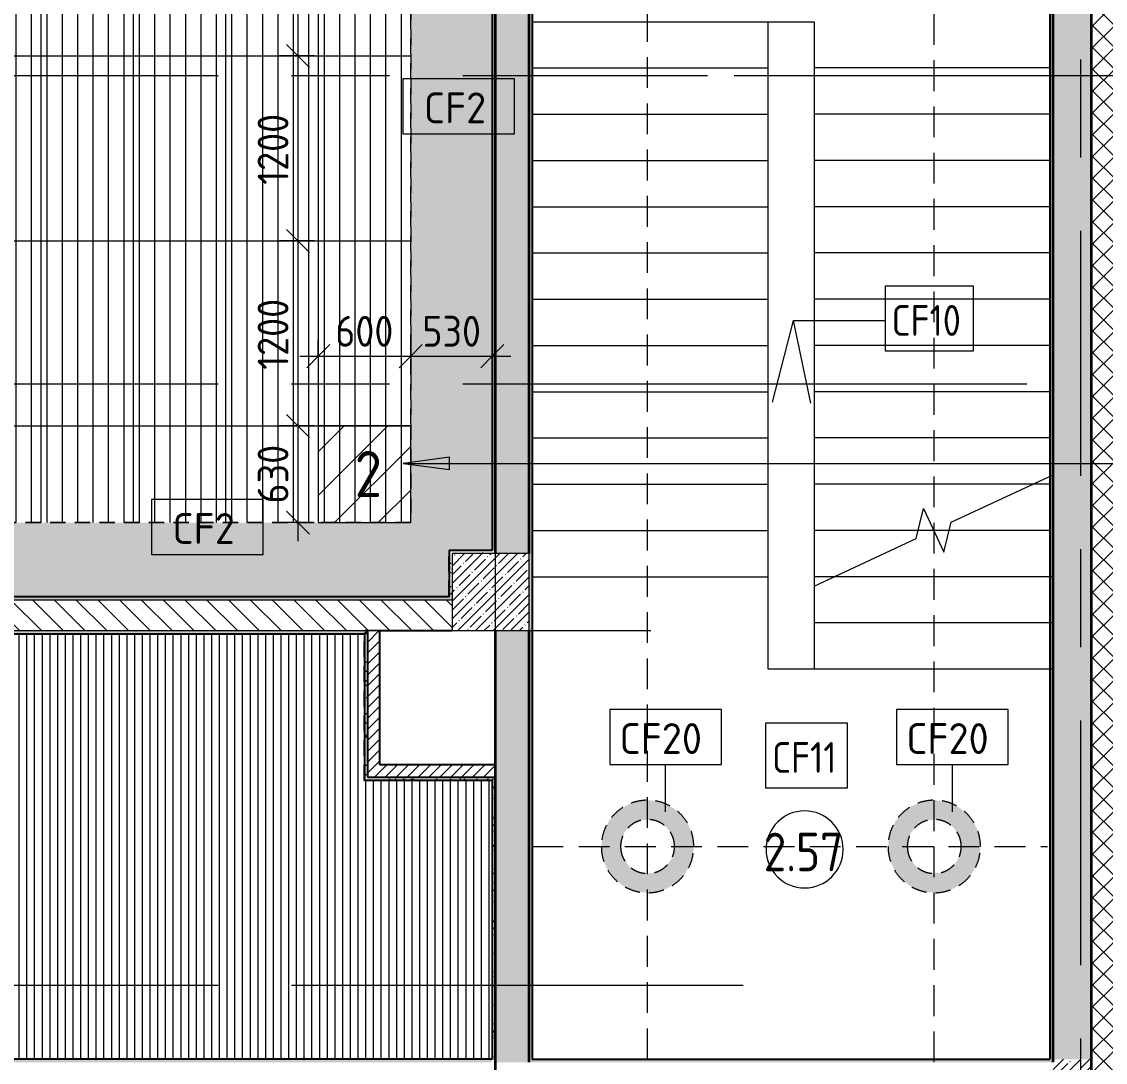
# Model space of a CAD drawing. Header units: millimetres. Extents: x 81663 to 277412, y -8553 to 29000.
# Drawn here: x 118135 to 125169, y 10600 to 17350 of the extents above; entities that cross this region are included whole.
import ezdxf

# ---------------------------------------------------------------- set-up
doc = ezdxf.new("R2010")
doc.units = ezdxf.units.MM
for name, pattern in [('200_ШТРИХ__ш1_п0_6_', [160, 100, -60]), ('ADSK_Штрих_ш2 п1', [300, 200, -100]), ('Осевая', [3175, 635, -476.25, 1587.5, -476.25])]:
    doc.linetypes.add(name, pattern=pattern)
for name, color, linetype, lineweight in [('A-ANNO-DIMS', 7, 'Continuous', 9), ('A-ANNO-DIMS-100', 7, 'Continuous', 9), ('A-AREA-IDEN', 7, 'Continuous', 9), ('A-CLNG-IDEN', 7, 'Continuous', 9), ('A-DETL', 7, 'Continuous', 9), ('A-DETL-1', 7, 'ADSK_Штрих_ш2 п1', 9), ('A-DETL-MBND', 7, '200_ШТРИХ__ш1_п0_6_', 9), ('A-DETL-MBND-1', 7, 'Continuous', 9), ('A-WALL', 7, 'Continuous', 9), ('I-WALL', 7, 'Continuous', 9), ('S-COLS', 7, 'Continuous', 9), ('S-STRS-1', 7, 'Continuous', 9), ('S-STRS-MBND', 7, 'Continuous', 9), ('Оси', 7, 'Continuous', 9), ('Оси-2', 7, 'Осевая', 9)]:
    doc.layers.add(name, color=color, linetype=linetype, lineweight=lineweight)
for name, color, linetype, lineweight, true_color in [('A-DETL-GENF-1', 7, 'Continuous', 9, 0x004000), ('A-WALL-1', 7, 'Continuous', 35, 0x3c3c3c), ('A-WALL-3', 7, 'Continuous', 25, 0x3c3c3c), ('A-WALL-FNSH-1', 7, 'Continuous', 13, 0x3c3c3c), ('G-ANNO-TEXT-1', 1, 'Continuous', 9, 0xff0000), ('G-ANNO-TEXT-2', 7, 'Continuous', 9, 0x3c3c3c)]:
    doc.layers.add(name, color=color, linetype=linetype, lineweight=lineweight, true_color=true_color)
doc.styles.add('GOST Common', font='GOST_Common.ttf', dxfattribs={"width": 0.9, "height": 250})
doc.styles.add('GOST Common_1', font='GOST_Common.ttf', dxfattribs={"height": 200})
doc.styles.add('GOST Common_2', font='GOST_Common.ttf', dxfattribs={"width": 0.9, "height": 300})
doc.styles.add('GOST Common_3', font='GOST_Common.ttf', dxfattribs={"width": 0.9, "height": 200})
doc.styles.add('ISOCPEUR_1', font='isocpeur.ttf', dxfattribs={"width": 0.9, "height": 200})
doc.dimstyles.new('ISO-2_0_0_9К_Средний_округл2', dxfattribs={"dimscale": 304.8, "dimtxt": 199.196235, "dimasz": 0.492126, "dimexe": 0.393701, "dimexo": 0, "dimgap": 0, "dimtad": 1, "dimdec": 0, "dimrnd": 10, "dimzin": 0, "dimdsep": 46, "dimtxsty": 'ISOCPEUR_1', "dimblk1": 'OBLIQUE', "dimblk2": 'OBLIQUE', "dimsah": 1, "dimcen": 0.09, "dimdle": 0.393701, "dimazin": 0, "dimtfac": 1, "dimtdec": 4, "dimtix": 1, "dimtmove": 0, "dimatfit": 3, "dimfxl": 1, "dimtvp": 1, "dimtolj": 1, "dimtzin": 0, "dimarcsym": 2})
pattern_1 = [(45, (0, 0), (-57.024626, 57.024626), []), (45, (57.025, 0), (-57.024626, 57.024626), [100.806, -20.161, 3.353, -16.808])]
pattern_2 = [(45, (0, 0), (-35.35534, 35.35534), [])]
pattern_3 = [(0, (0, 0), (121.92, 30.48), [10.058, -81.382, 10.058, -81.382, -487.68]), (0, (0, 0), (121.92, 30.48), [-182.88, 10.058, -172.822, 10.058, -81.382, -213.36]), (0, (0, 0), (121.92, 30.48), [-457.2, 10.058, -50.902, 10.058, -142.342]), (120, (45.72, 15.24), (-87.356454, 90.345817), [10.058, -81.382, 10.058, -81.382, -487.68]), (120, (45.72, 15.24), (-87.356454, 90.345817), [-182.88, 10.058, -172.822, 10.058, -81.382, -213.36]), (120, (45.72, 15.24), (-87.356454, 90.345817), [-457.2, 10.058, -50.902, 10.058, -142.342]), (240, (60.96, 76.2), (-34.563546, -120.825817), [10.058, -81.382, 10.058, -81.382, -487.68]), (240, (60.96, 76.2), (-34.563546, -120.825817), [-182.88, 10.058, -172.822, 10.058, -81.382, -213.36]), (240, (60.96, 76.2), (-34.563546, -120.825817), [-457.2, 10.058, -50.902, 10.058, -142.342])]

# ---------------------------------------------------------------- blocks, each defined once
blk = doc.blocks.new('BSC_Колонна _Прямоугольная - 500х500-22291386-План потолков с обозначением видов отделки и геометрии 2 этажа в осях 23-33')
at = {"layer": 'S-COLS'}
h = blk.add_hatch(dxfattribs=at)
h.set_pattern_fill('FP_12', color=256, style=0, pattern_type=2)
h.set_pattern_definition([(45, (-121180, -13650), (-57.024626, 57.024626), []), (45, (-121122.975, -13650), (-57.024626, 57.024626), [100.806, -20.161, 3.353, -16.808])])
h.paths.add_polyline_path([(-250, -250), (250, -250), (250, 250), (-250, 250)])
for p, q in [((250, 250), (-250, 250)), ((-250, 250), (-250, -250)), ((250, -250), (250, 250)), ((-250, -250), (250, -250))]:
    blk.add_line(p, q, dxfattribs=at)
blk = doc.blocks.new('Марка_Помещения - Номер-25198446-План потолков с обозначением видов отделки и геометрии 2 этажа в осях 23-33')
at = {"layer": 'A-AREA-IDEN'}
for start, end in [(360, 180), (180, 360)]:
    blk.add_arc((0, 0), 2.5, start, end, dxfattribs=at)
blk = doc.blocks.new('DIMBLOCK29-План потолков с обозначением видов отделки и геометрии 2 этажа в осях 23-33')
at = {"layer": 'A-ANNO-DIMS-100', "lineweight": 20}
for p, q in [((119928.4, 18328), (119853.4, 18403)), ((119928.4, 18328), (120003.4, 18253)), ((119928.4, 17128), (119853.4, 17203)), ((119928.4, 17128), (120003.4, 17053))]:
    blk.add_line(p, q, dxfattribs=at)
at = {"layer": 'A-ANNO-DIMS-100'}
for p, q in [((120034.5, 18328), (119808.4, 18328)), ((119928.4, 18328), (119928.4, 17128)), ((119928.4, 18328), (120034.5, 18328)), ((120034.5, 17128), (119808.4, 17128)), ((119928.4, 17128), (120034.5, 17128))]:
    blk.add_line(p, q, dxfattribs=at)
at = {"layer": 'A-ANNO-DIMS-100', "color": 0, "insert": (119667.1, 17492.4), "char_height": 200, "width": 565.411, "attachment_point": 1, "rotation": 90, "line_spacing_factor": 1.149209, "style": 'ISOCPEUR_1'}
blk.add_mtext('1200', dxfattribs=at)
blk = doc.blocks.new('_Oblique')
at = {"color": 0, "linetype": 'ByBlock', "lineweight": -2}
blk.add_line((-0.5, -0.5), (0.5, 0.5), dxfattribs=at)
blk = doc.blocks.new('DIMBLOCK30-План потолков с обозначением видов отделки и геометрии 2 этажа в осях 23-33')
at = {"layer": 'A-ANNO-DIMS-100', "lineweight": 20}
for p, q in [((119928.4, 17128), (119853.4, 17203)), ((119928.4, 17128), (120003.4, 17053)), ((119928.4, 15928), (119853.4, 16003)), ((119928.4, 15928), (120003.4, 15853))]:
    blk.add_line(p, q, dxfattribs=at)
at = {"layer": 'A-ANNO-DIMS-100'}
for p, q in [((120034.5, 17128), (119808.4, 17128)), ((119928.4, 17128), (119928.4, 15928)), ((119928.4, 17128), (120034.5, 17128)), ((120034.5, 15928), (119808.4, 15928)), ((119928.4, 15928), (120034.5, 15928))]:
    blk.add_line(p, q, dxfattribs=at)
at = {"layer": 'A-ANNO-DIMS-100', "color": 0, "insert": (119667.1, 16292.4), "char_height": 200, "width": 565.411, "attachment_point": 1, "rotation": 90, "line_spacing_factor": 1.149209, "style": 'ISOCPEUR_1'}
blk.add_mtext('1200', dxfattribs=at)
blk = doc.blocks.new('DIMBLOCK31-План потолков с обозначением видов отделки и геометрии 2 этажа в осях 23-33')
at = {"layer": 'A-ANNO-DIMS-100', "lineweight": 20}
for p, q in [((119928.4, 15928), (119853.4, 16003)), ((119928.4, 15928), (120003.4, 15853)), ((119928.4, 14728), (119853.4, 14803)), ((119928.4, 14728), (120003.4, 14653))]:
    blk.add_line(p, q, dxfattribs=at)
at = {"layer": 'A-ANNO-DIMS-100'}
for p, q in [((120034.5, 15928), (119808.4, 15928)), ((119928.4, 15928), (119928.4, 14728)), ((119928.4, 15928), (120034.5, 15928)), ((120034.5, 14728), (119808.4, 14728)), ((119928.4, 14728), (120034.5, 14728))]:
    blk.add_line(p, q, dxfattribs=at)
at = {"layer": 'A-ANNO-DIMS-100', "color": 0, "insert": (119667.1, 15092.4), "char_height": 200, "width": 565.411, "attachment_point": 1, "rotation": 90, "line_spacing_factor": 1.149209, "style": 'ISOCPEUR_1'}
blk.add_mtext('1200', dxfattribs=at)
blk = doc.blocks.new('DIMBLOCK32-План потолков с обозначением видов отделки и геометрии 2 этажа в осях 23-33')
at = {"layer": 'A-ANNO-DIMS-100', "lineweight": 20}
for p, q in [((119928.4, 14728), (119853.4, 14803)), ((119928.4, 14728), (120003.4, 14653)), ((119928.4, 14101), (119853.4, 14176)), ((119928.4, 14101), (120003.4, 14026))]:
    blk.add_line(p, q, dxfattribs=at)
at = {"layer": 'A-ANNO-DIMS-100'}
for p, q in [((120034.5, 14728), (119808.4, 14728)), ((119928.4, 14728), (119928.4, 13981)), ((119928.4, 14728), (120034.5, 14728)), ((120034.5, 14101), (119808.4, 14101)), ((119928.4, 14101), (120034.5, 14101))]:
    blk.add_line(p, q, dxfattribs=at)
at = {"layer": 'A-ANNO-DIMS-100', "color": 0, "insert": (119667.1, 14224.9), "char_height": 200, "width": 455.087, "attachment_point": 1, "rotation": 90, "line_spacing_factor": 1.149209, "style": 'ISOCPEUR_1'}
blk.add_mtext('630', dxfattribs=at)
blk = doc.blocks.new('М_потолков - Марка_ Имя типа-25382930-План потолков с обозначением видов отделки и геометрии 2 этажа в осях 23-33')
at = {"layer": 'A-CLNG-IDEN'}
for p, q in [((3.625, 1.984375), (-3.625, 1.984375)), ((-3.625, 1.984375), (-3.625, -1.59375)), ((3.625, -1.59375), (3.625, 1.984375)), ((-3.625, -1.59375), (3.625, -1.59375))]:
    blk.add_line(p, q, dxfattribs=at)
blk = doc.blocks.new('DIMBLOCK44-План потолков с обозначением видов отделки и геометрии 2 этажа в осях 23-33')
at = {"layer": 'A-ANNO-DIMS-100'}
for p, q in [((120660.6, 15286.5), (120660.6, 15060.5)), ((120660.6, 15180.5), (120660.6, 15286.5)), ((121190, 15286.5), (121190, 15060.5)), ((121190, 15180.5), (121190, 15286.5)), ((120540.6, 15180.5), (121310, 15180.5))]:
    blk.add_line(p, q, dxfattribs=at)
at = {"layer": 'A-ANNO-DIMS-100', "lineweight": 20}
for p, q in [((120660.6, 15180.5), (120735.6, 15255.5)), ((121190, 15180.5), (121265, 15255.5)), ((120660.6, 15180.5), (120585.6, 15105.5)), ((121190, 15180.5), (121115, 15105.5))]:
    blk.add_line(p, q, dxfattribs=at)
at = {"layer": 'A-ANNO-DIMS-100', "color": 0, "insert": (120735.7, 15441.8), "char_height": 200, "width": 455.087, "attachment_point": 1, "line_spacing_factor": 1.149209, "style": 'ISOCPEUR_1'}
blk.add_mtext('530', dxfattribs=at)
blk = doc.blocks.new('DIMBLOCK46-План потолков с обозначением видов отделки и геометрии 2 этажа в осях 23-33')
at = {"layer": 'A-ANNO-DIMS-100'}
for p, q in [((120060.6, 15286.5), (120060.6, 15060.5)), ((120060.6, 15180.5), (120060.6, 15286.5)), ((120660.6, 15286.5), (120660.6, 15060.5)), ((120660.6, 15180.5), (120660.6, 15286.5)), ((119940.6, 15180.5), (120780.6, 15180.5))]:
    blk.add_line(p, q, dxfattribs=at)
at = {"layer": 'A-ANNO-DIMS-100', "lineweight": 20}
for p, q in [((120060.6, 15180.5), (120135.6, 15255.5)), ((120660.6, 15180.5), (120735.6, 15255.5)), ((120060.6, 15180.5), (119985.6, 15105.5)), ((120660.6, 15180.5), (120585.6, 15105.5))]:
    blk.add_line(p, q, dxfattribs=at)
at = {"layer": 'A-ANNO-DIMS-100', "color": 0, "insert": (120171, 15441.8), "char_height": 200, "width": 455.087, "attachment_point": 1, "line_spacing_factor": 1.149209, "style": 'ISOCPEUR_1'}
blk.add_mtext('600', dxfattribs=at)

msp = doc.modelspace()

# ---------------------------------------------------------------- hatches: boundary and pattern name
at = {"layer": 'A-DETL-GENF-1'}
h = msp.add_hatch(dxfattribs=at)
h.set_pattern_fill('FP_28', color=256, style=0, pattern_type=2)
h.set_pattern_definition([(45, (0, 0), (-141.42136, 141.42136), [])])
h.paths.add_polyline_path([(120660.6, 14101), (120660.6, 14728), (120060.6, 14728), (120060.6, 14101)])
at = {"layer": 'A-DETL-MBND'}
h = msp.add_hatch(dxfattribs=at)
h.set_pattern_fill('FP_24', color=256, style=0, pattern_type=2)
h.set_pattern_definition([(90, (0, 0), (-100, 6e-15), [])])
h.paths.add_polyline_path([(120060.6, 14101), (120660.6, 14101), (120660.6, 20329.9), (120624.5, 20464.2), (120660.6, 20464.3), (120660.6, 20724), (120395.8, 20724), (120395.9, 20692.6), (120278.4, 20724), (120150, 20724), (120150, 20728), (111071, 20728), (111071, 14101), (118188.1, 14101)])
h = msp.add_hatch(dxfattribs=at)
h.set_pattern_fill('FP_25', color=256, style=0, pattern_type=2)
h.set_pattern_definition([(270, (118260.6, 23128), (600, 4e-14), []), (0, (118260.6, 23128), (0, 1200), [])])
h.paths.add_polyline_path([(120060.6, 14101), (120660.6, 14101), (120660.6, 20329.9), (120624.5, 20464.2), (120660.6, 20464.3), (120660.6, 20724), (120395.8, 20724), (120395.9, 20692.6), (120278.4, 20724), (120150, 20724), (120150, 20728), (111071, 20728), (111071, 14101), (118188.1, 14101)])
h = msp.add_hatch(dxfattribs=at)
h.set_pattern_fill('FP_20', color=256, style=0, pattern_type=2)
h.set_pattern_definition([(90, (120019.74, 2935.26), (-50, 3e-15), [])])
h.paths.add_polyline_path([(120776.3, 10621), (121189, 10621), (121189, 12429), (120359, 12429), (120359, 13379), (98721, 13379), (98721, 11736.4), (98756.1, 11605.8), (98721, 11605.7), (98721, 11341), (98984.8, 11341), (98984.7, 11377.4), (99120, 11341), (100830, 11341), (100830, 10621), (118188.1, 10621)])
at = {"layer": 'A-DETL-MBND-1'}
h = msp.add_hatch(color=256, dxfattribs=at)
h.paths.add_polyline_path([(111071, 13557), (115580, 13557), (115580, 14101), (111071, 14101)])
h.paths.add_polyline_path([(117301.4, 13620), (120909, 13621), (120909, 13921), (121189, 13921), (121189, 18579), (120660.6, 18579), (120660.6, 14101), (117301.4, 14101)])
h.paths.add_polyline_path([(121190, 19121), (121190, 20724), (120660.6, 20724), (120660.6, 20464.2), (120697, 20464.3), (120660.6, 20329), (120660.6, 19121), (120776.3, 19121)])
h.paths.add_polyline_path([(120060.6, 20728), (120129.2, 20729), (120129.2, 21129), (118536.5, 21129), (118536.5, 20728)])
h.paths.add_polyline_path([(115350.4, 20728), (115350.4, 21129), (111071, 21129), (111071, 20728)])
h.paths.add_polyline_path([(116121.4, 20728), (118134.5, 20728), (118134.5, 21129), (116121.4, 21129), (116121.4, 20741.7)])
h = msp.add_hatch(color=256, dxfattribs=at)
h.paths.add_polyline_path([(122198, 11700), (122256.5, 11705.8), (122312.8, 11722.8), (122364.6, 11750.6), (122410.1, 11787.9), (122447.4, 11833.3), (122475.1, 11885.2), (122492.2, 11941.5), (122498, 12000), (122492.2, 12058.5), (122475.1, 12114.8), (122447.4, 12166.7), (122410.1, 12212.1), (122364.6, 12249.4), (122312.8, 12277.2), (122256.5, 12294.2), (122198, 12300), (122139.5, 12294.2), (122083.2, 12277.2), (122031.3, 12249.4), (121985.8, 12212.1), (121948.5, 12166.7), (121920.8, 12114.8), (121903.7, 12058.5), (121898, 12000), (121903.7, 11941.5), (121920.8, 11885.2), (121948.5, 11833.3), (121985.8, 11787.9), (122031.3, 11750.6), (122083.2, 11722.8), (122139.5, 11705.8)])
h.paths.add_polyline_path([(122198, 11825), (122152.7, 11831), (122110.5, 11848.4), (122074.2, 11876.3), (122046.4, 11912.5), (122028.9, 11954.7), (122023, 12000), (122028.9, 12045.3), (122046.4, 12087.5), (122074.2, 12123.7), (122110.5, 12151.6), (122152.7, 12169), (122198, 12175), (122243.3, 12169), (122285.5, 12151.6), (122321.7, 12123.7), (122349.5, 12087.5), (122367, 12045.3), (122373, 12000), (122367, 11954.7), (122349.5, 11912.5), (122321.7, 11876.3), (122285.5, 11848.4), (122243.3, 11831)])
h = msp.add_hatch(color=256, dxfattribs=at)
h.paths.add_polyline_path([(124059, 11700), (124117.5, 11705.8), (124173.8, 11722.8), (124225.7, 11750.6), (124271.1, 11787.9), (124308.4, 11833.3), (124336.2, 11885.2), (124353.2, 11941.5), (124359, 12000), (124353.2, 12058.5), (124336.2, 12114.8), (124308.4, 12166.7), (124271.1, 12212.1), (124225.7, 12249.4), (124173.8, 12277.2), (124117.5, 12294.2), (124059, 12300), (124000.5, 12294.2), (123944.2, 12277.2), (123892.3, 12249.4), (123846.9, 12212.1), (123809.6, 12166.7), (123781.8, 12114.8), (123764.8, 12058.5), (123759, 12000), (123764.8, 11941.5), (123781.8, 11885.2), (123809.6, 11833.3), (123846.9, 11787.9), (123892.3, 11750.6), (123944.2, 11722.8), (124000.5, 11705.8), (124011.4, 11704.7)])
h.paths.add_polyline_path([(124059, 11825), (124011.4, 11831.9), (123971.5, 11848.4), (123935.3, 11876.3), (123907.4, 11912.5), (123890, 11954.7), (123884, 12000), (123890, 12045.3), (123907.4, 12087.5), (123935.3, 12123.7), (123971.5, 12151.6), (124013.7, 12169), (124059, 12175), (124104.3, 12169), (124146.5, 12151.6), (124182.7, 12123.7), (124210.6, 12087.5), (124228, 12045.3), (124234, 12000), (124228, 11954.7), (124210.6, 11912.5), (124182.7, 11876.3), (124146.5, 11848.4), (124104.3, 11831)])
at = {"layer": 'A-WALL'}
h = msp.add_hatch(dxfattribs=at)
h.set_pattern_fill('FP_2', color=256, style=0, pattern_type=2)
h.set_pattern_definition([(45, (0, 0), (-70.71068, 70.71068), []), (135, (0, 0), (-70.71068, -70.71068), [])])
h.paths.add_polyline_path([(125230, -250), (125230, 21400), (125080, 21400), (125080, -250)])
at = {"layer": 'G-ANNO-TEXT-2'}
msp.add_hatch(color=256, dxfattribs=at).paths.add_polyline_path([(120611.8, 14484.8), (120911.8, 14445.3), (120911.8, 14524.3)])
at = {"layer": 'I-WALL'}
h = msp.add_hatch(dxfattribs=at)
h.set_pattern_fill('FP_1', color=256, style=0, pattern_type=2)
h.set_pattern_definition(pattern_1)
h.paths.add_polyline_path([(124830, 10620), (125080, 10620), (125080, 21400), (124830, 21400), (124830, 10770.5)])
h = msp.add_hatch(dxfattribs=at)
h.set_pattern_fill('FP_17', color=256, style=0, pattern_type=2)
h.set_pattern_definition(pattern_3)
h.paths.add_polyline_path([(121430, 10600), (121450, 10600), (121450, 18830), (121430, 18830), (121430, 11351.1)])
h = msp.add_hatch(dxfattribs=at)
h.set_pattern_fill('FP_17', color=256, style=0, pattern_type=2)
h.set_pattern_definition(pattern_3)
h.paths.add_polyline_path([(124810, 10620), (124830, 10620), (124830, 18830), (124810, 18830), (124810, 10770.5)])
h = msp.add_hatch(dxfattribs=at)
h.set_pattern_fill('FP_17', color=256, style=0, pattern_type=2)
h.set_pattern_definition(pattern_3)
h.paths.add_polyline_path([(121190, 13920), (121210, 13920), (121210, 18600), (121190, 18600), (121190, 14481.3)])
h = msp.add_hatch(dxfattribs=at)
h.set_pattern_fill('FP_1', color=256, style=0, pattern_type=2)
h.set_pattern_definition(pattern_1)
h.paths.add_polyline_path([(121210, 10600), (121430, 10600), (121430, 13400), (121210, 13400), (121210, 10875.9)])
h.paths.add_polyline_path([(121210, 13900), (121430, 13900), (121430, 18600), (121210, 18600), (121210, 13920)])
h = msp.add_hatch(dxfattribs=at)
h.set_pattern_fill('FP_17', color=256, style=0, pattern_type=2)
h.set_pattern_definition(pattern_3)
h.paths.add_polyline_path([(120910, 13620), (120930, 13620), (120930, 13920), (120910, 13920), (120910, 13900)])
h = msp.add_hatch(dxfattribs=at)
h.set_pattern_fill('FP_17', color=256, style=0, pattern_type=2)
h.set_pattern_definition(pattern_3)
h.paths.add_polyline_path([(120930, 13900), (121210, 13900), (121210, 13920), (120930, 13920)])
h = msp.add_hatch(dxfattribs=at)
h.set_pattern_fill('FP_3', color=256, style=0, pattern_type=2)
h.set_pattern_definition([(135, (0, 0), (-70.71068, -70.71068), [])])
h.paths.add_polyline_path([(120930, 13400), (120930, 13600), (116100.4, 13600), (116100.4, 13400), (120776.3, 13400)])
h = msp.add_hatch(dxfattribs=at)
h.set_pattern_fill('FP_17', color=256, style=0, pattern_type=2)
h.set_pattern_definition(pattern_3)
h.paths.add_polyline_path([(120930, 13600), (120930, 13620), (117300.4, 13620), (117300.4, 13600), (120776.3, 13600)])
h = msp.add_hatch(dxfattribs=at)
h.set_pattern_fill('FP_17', color=256, style=0, pattern_type=2)
h.set_pattern_definition(pattern_3)
h.paths.add_polyline_path([(120359, 13380), (120360, 13380), (120360, 13400), (115599.5, 13400), (115600, 13380), (118188.1, 13380)])
h = msp.add_hatch(dxfattribs=at)
h.set_pattern_fill('FP_17', color=256, style=0, pattern_type=2)
h.set_pattern_definition(pattern_3)
h.paths.add_polyline_path([(120360, 12430), (120380, 12430), (120380, 13400), (120360, 13400), (120360, 13380)])
h = msp.add_hatch(dxfattribs=at)
h.set_pattern_fill('FP_4', color=256, style=0, pattern_type=2)
h.set_pattern_definition(pattern_2)
h.paths.add_polyline_path([(120460, 12450), (120460, 13400), (120380, 13400), (120380, 12450)])
h = msp.add_hatch(dxfattribs=at)
h.set_pattern_fill('FP_4', color=256, style=0, pattern_type=2)
h.set_pattern_definition(pattern_2)
h.paths.add_polyline_path([(120460, 12450), (121210, 12450), (121210, 12530), (120460, 12530)])
h = msp.add_hatch(dxfattribs=at)
h.set_pattern_fill('FP_17', color=256, style=0, pattern_type=2)
h.set_pattern_definition(pattern_3)
h.paths.add_polyline_path([(121190, 12430), (121210, 12430), (121210, 12450), (120380, 12450), (120380, 12430), (120776.3, 12430)])
h = msp.add_hatch(dxfattribs=at)
h.set_pattern_fill('FP_17', color=256, style=0, pattern_type=2)
h.set_pattern_definition(pattern_3)
h.paths.add_polyline_path([(121190, 10600), (121210, 10600), (121210, 12430), (121190, 12430), (121190, 10620)])
h = msp.add_hatch(dxfattribs=at)
h.set_pattern_fill('FP_17', color=256, style=0, pattern_type=2)
h.set_pattern_definition(pattern_3)
h.paths.add_polyline_path([(120776.3, 10600), (121190, 10600), (121190, 10620), (100809, 10620), (100809, 10600), (119330, 10600)])
h = msp.add_hatch(dxfattribs=at)
h.set_pattern_fill('FP_17', color=256, style=0, pattern_type=2)
h.set_pattern_definition(pattern_3)
h.paths.add_polyline_path([(124830, 10600), (124830, 10620), (121450, 10620), (121450, 10600), (124658.4, 10600)])
h = msp.add_hatch(dxfattribs=at)
h.set_pattern_fill('FP_1', color=256, style=0, pattern_type=2)
h.set_pattern_definition(pattern_1)
h.paths.add_polyline_path([(125080, 7700), (125080, 10620), (124830, 10620), (124830, 7700)])

# ---------------------------------------------------------------- linework, layer by layer
at = {"layer": 'A-CLNG-IDEN'}
for p, q in [((122315.3, 12225.1), (122315.3, 12530.9)), ((124176.4, 12225.1), (124176.4, 12530.9))]:
    msp.add_line(p, q, dxfattribs=at)
at = {"layer": 'A-DETL'}
for p, q in [((122980, 17350), (123280, 17350)), ((122980, 13150), (122980, 17350)), ((123280, 17350), (123280, 13150)), ((120660.6, 14728), (120060.6, 14728)), ((120060.6, 14728), (120060.6, 14101)), ((120660.6, 14101), (120660.6, 14728)), ((120060.6, 14101), (120660.6, 14101)), ((123280, 13150), (122980, 13150))]:
    msp.add_line(p, q, dxfattribs=at)
at = {"layer": 'A-DETL-1'}
for p, q in [((122198, 10620), (122198, 18829)), ((124059, 10600), (124059, 18840)), ((121451, 12000), (124794, 12000))]:
    msp.add_line(p, q, dxfattribs=at)
at = {"layer": 'A-DETL-MBND'}
for p, q in [((120660.6, 14101), (120660.6, 18580)), ((120660.6, 18579), (120660.6, 14101)), ((121189, 13921), (121189, 18579)), ((121189, 13921), (121189, 18579)), ((115600.4, 14101), (120660.6, 14101)), ((120660.6, 14101), (117301.4, 14101)), ((120909, 13921), (121189, 13921)), ((120909, 13621), (120909, 13921)), ((120909, 13620), (120909, 13921)), ((120909, 13921), (121189, 13921)), ((117300.4, 13621), (120909, 13621)), ((120359, 13379), (98721, 13379)), ((120359, 13379), (115600, 13379)), ((120359, 12429), (120359, 13380)), ((121189, 12429), (120359, 12429)), ((121189, 10621), (121189, 12429)), ((100830, 10621), (121189, 10621))]:
    msp.add_line(p, q, dxfattribs=at)
for centre, radius, start, end in [((122198, 12000), 300, 0, 180), ((124059, 12000), 300, 0, 180), ((122198, 12000), 175, 0, 180), ((124059, 12000), 175, 0, 180), ((122198, 12000), 300, 180, 360), ((122198, 12000), 175, 180, 0), ((124059, 12000), 300, 180, 360), ((124059, 12000), 175, 180, 0)]:
    msp.add_arc(centre, radius, start, end, dxfattribs=at)
at = {"layer": 'A-WALL'}
for p, q in [((117200.4, 13600), (120930, 13600)), ((116100.4, 13400), (120360, 13400)), ((120460, 13400), (120380, 13400)), ((121451, 10621), (121451, 10620)), ((124809, 10620), (124809, 10621))]:
    msp.add_line(p, q, dxfattribs=at)
at = {"layer": 'A-WALL-1'}
for p, q in [((125080, -100), (125080, 21400)), ((124830, 10600), (124830, 18850)), ((121210, 13900), (121210, 18600)), ((121430, 13900), (121430, 18600)), ((121210, 10380), (121210, 13400)), ((121430, 10600), (121430, 13400))]:
    msp.add_line(p, q, dxfattribs=at)
at = {"layer": 'A-WALL-3'}
for p, q in [((121450, 18830), (121450, 10620)), ((124810, 18830), (124810, 10620)), ((121190, 18580), (121190, 13920)), ((120910, 13920), (120910, 13620)), ((121190, 13920), (120910, 13920)), ((120910, 13620), (117300.4, 13620)), ((115599.5, 13380), (120360, 13380)), ((120360, 13400), (120380, 13400)), ((120360, 13380), (120360, 12430)), ((120380, 13400), (120380, 12450)), ((120460, 13400), (120930, 13400)), ((120460, 12530), (120460, 13400)), ((121210, 12530), (120460, 12530)), ((120380, 12450), (121210, 12450)), ((120360, 12430), (121190, 12430)), ((121190, 12430), (121190, 10620)), ((121190, 10620), (100829, 10620)), ((121450, 10620), (124810, 10620))]:
    msp.add_line(p, q, dxfattribs=at)
at = {"layer": 'A-WALL-FNSH-1'}
for p, q in [((121451, 10621), (121451, 18829)), ((124809, 18829), (124809, 15570.4)), ((124809, 15570.4), (124810, 15570.4)), ((120359, 13380), (120359, 12429)), ((124810, 13170.9), (124809, 13170.9)), ((124809, 13170.9), (124809, 10621)), ((120359, 12429), (121189, 12429)), ((121189, 12429), (121189, 12430)), ((124809, 10621), (121451, 10621))]:
    msp.add_line(p, q, dxfattribs=at)
at = {"layer": 'G-ANNO-TEXT-2'}
for p, q in [((123009, 14882.5), (123145, 15412.2)), ((123145, 15412.2), (123741.9, 15412.2)), ((123258, 14876.6), (123145, 15412.2)), ((123145, 15412.2), (123741.9, 15412.2)), ((120911.8, 14524.3), (120611.8, 14484.8)), ((120911.8, 14445.3), (120911.8, 14524.3)), ((120611.8, 14484.8), (120911.8, 14445.3)), ((120611.8, 14484.8), (125688, 14484.8))]:
    msp.add_line(p, q, dxfattribs=at)
at = {"layer": 'G-ANNO-TEXT-2', "flags": 128}
for points in [[(123741.9, 15636.6), (124310.6, 15636.6), (124310.6, 15212.6), (123741.9, 15212.6)], [(122966.4, 12802), (123492.8, 12802), (123492.8, 12378), (122966.4, 12378)]]:
    msp.add_lwpolyline(points, close=True, dxfattribs=at)
at = {"layer": 'I-WALL'}
for p, q in [((124810, 16690.2), (124809, 16690.2)), ((124809, 14290.7), (124810, 14290.7)), ((124809, 13170.9), (124809, 14290.7))]:
    msp.add_line(p, q, dxfattribs=at)
at = {"layer": 'S-STRS-1'}
for p, q in [((121450, 17350), (122980, 17350)), ((121450, 17350), (122980, 17350)), ((121450, 17050), (122980, 17050)), ((121450, 17050), (122980, 17050)), ((124810, 17050), (123280, 17050)), ((124810, 17050), (123280, 17050)), ((121450, 16750), (122980, 16750)), ((121450, 16750), (122980, 16750)), ((124810, 16750), (123280, 16750)), ((124810, 16750), (123280, 16750)), ((121450, 16450), (122980, 16450)), ((121450, 16450), (122980, 16450)), ((124810, 16450), (123280, 16450)), ((124810, 16450), (123280, 16450)), ((121450, 16150), (122980, 16150)), ((121450, 16150), (122980, 16150)), ((124810, 16150), (123280, 16150)), ((124810, 16150), (123280, 16150)), ((121450, 15850), (122980, 15850)), ((121450, 15850), (122980, 15850)), ((124810, 15850), (123280, 15850)), ((124810, 15850), (123280, 15850)), ((121450, 15550), (122980, 15550)), ((121450, 15550), (122980, 15550)), ((124810, 15550), (123280, 15550)), ((124810, 15550), (123280, 15550)), ((121450, 15250), (122980, 15250)), ((121450, 15250), (122980, 15250)), ((124810, 15250), (123280, 15250)), ((124810, 15250), (123280, 15250)), ((121450, 14950), (122980, 14950)), ((121450, 14950), (122980, 14950)), ((124810, 14950), (123280, 14950)), ((124810, 14950), (123280, 14950)), ((121450, 14650), (122980, 14650)), ((121450, 14650), (122980, 14650)), ((124810, 14650), (123280, 14650)), ((124810, 14650), (123280, 14650)), ((121450, 14350), (122980, 14350)), ((121450, 14350), (122980, 14350)), ((124698.4, 14350), (123280, 14350)), ((124698.4, 14350), (123280, 14350)), ((121450, 14050), (122980, 14050)), ((121450, 14050), (122980, 14050)), ((123954.6, 14050), (123280, 14050)), ((123954.6, 14050), (123280, 14050)), ((124155.4, 14050), (124055, 14050)), ((124155.4, 14050), (124055, 14050)), ((121450, 13750), (122980, 13750)), ((121450, 13750), (122980, 13750)), ((123411.6, 13750), (123280, 13750)), ((123411.6, 13750), (123280, 13750))]:
    msp.add_line(p, q, dxfattribs=at)
at = {"layer": 'S-STRS-MBND'}
for p, q in [((124168.3, 14102.8), (124830, 14411.4)), ((124810, 14350), (124698.4, 14350)), ((123941.7, 13997.2), (123989, 14191.6)), ((123989, 14191.6), (124121, 13908.4)), ((124121, 13908.4), (124168.3, 14102.8)), ((124055, 14050), (123954.6, 14050)), ((124810, 14050), (124155.4, 14050)), ((123280, 13688.6), (123941.7, 13997.2)), ((124830, 13750), (123411.6, 13750)), ((124830, 13770), (124830, 13150)), ((123280, 13688.6), (123280, 13150)), ((124830, 13450), (123280, 13450)), ((124830, 13150), (123280, 13150))]:
    msp.add_line(p, q, dxfattribs=at)
at = {"layer": 'Оси'}
for p, q in [((122760, 17000), (125260, 17000)), ((122160, 15000), (124660, 15000)), ((119719, 13400), (122219, 13400)), ((120319, 11100), (122819, 11100))]:
    msp.add_line(p, q, dxfattribs=at)
at = {"layer": 'Оси-2'}
for p, q in [((121210, 593.7), (121210, 19415.1)), ((125010, 593.7), (125010, 19415.1)), ((84962.9, 17000), (122760, 17000)), ((84962.9, 15000), (122160, 15000)), ((84962.9, 13400), (119719, 13400)), ((84962.9, 11100), (120319, 11100))]:
    msp.add_line(p, q, dxfattribs=at)

# ---------------------------------------------------------------- block references
at = {"layer": 'A-AREA-IDEN', "xscale": 99.99999999999993, "yscale": 99.99999999999993, "zscale": 99.99999999999993}
msp.add_blockref('Марка_Помещения - Номер-25198446-План потолков с обозначением видов отделки и геометрии 2 этажа в осях 23-33', (123217.4, 11980.7), dxfattribs=at)
at = {"layer": 'A-CLNG-IDEN', "xscale": 99.99999999999993, "yscale": 99.99999999999993, "zscale": 99.99999999999993}
for p in [(120972.2, 16781.3), (119340.4, 14052.8), (122315.3, 12690.3), (124176.4, 12690.3)]:
    msp.add_blockref('М_потолков - Марка_ Имя типа-25382930-План потолков с обозначением видов отделки и геометрии 2 этажа в осях 23-33', p, dxfattribs=at)
at = {"layer": 'S-COLS'}
msp.add_blockref('BSC_Колонна _Прямоугольная - 500х500-22291386-План потолков с обозначением видов отделки и геометрии 2 этажа в осях 23-33', (121180, 13650), dxfattribs=at)

# ---------------------------------------------------------------- texts
at = {"layer": 'A-AREA-IDEN', "insert": (122951.7, 12089.3), "char_height": 250, "width": 663.797, "attachment_point": 1, "style": 'GOST Common'}
msp.add_mtext('2.57', dxfattribs=at)
at = {"layer": 'A-CLNG-IDEN', "char_height": 200, "attachment_point": 1, "style": 'GOST Common_1'}
for s, insert, width in [('CF2', (120746.4, 16891), 529.114), ('CF2', (119114.6, 14162.5), 529.114), ('CF20', (122016.5, 12800.1), 705.485), ('CF20', (123877.6, 12800.1), 705.485)]:
    msp.add_mtext(s, dxfattribs=dict(at, insert=insert, width=width))
at = {"layer": 'G-ANNO-TEXT-1', "insert": (120297.8, 14566), "char_height": 300, "width": 230.886, "attachment_point": 1, "style": 'GOST Common_2'}
msp.add_mtext('\\fGOST Common|b0|i0|c204|p34|;\\W.9;2', dxfattribs=at)
at = {"layer": 'G-ANNO-TEXT-2', "char_height": 200, "attachment_point": 1, "style": 'GOST Common_3'}
for s, insert, width in [('CF10', (123781.9, 15512.2), 584.43), ('CF11', (123006.4, 12677.6), 533.924)]:
    msp.add_mtext(s, dxfattribs=dict(at, insert=insert, width=width))

# ---------------------------------------------------------------- dimensions: what is measured, and where the dimension line sits
at = {"layer": 'A-ANNO-DIMS'}
for base, p1, p2, override, picture, middle in [((119928.4, 17128), (120034.5, 18328), (120034.5, 17128), {"dimpost": '<>', "dimfxl": 1200}, 'DIMBLOCK29-План потолков с обозначением видов отделки и геометрии 2 этажа в осях 23-33', (119828.4, 17728)), ((119928.4, 15928), (120034.5, 17128), (120034.5, 15928), {"dimpost": '<>', "dimfxl": 1200}, 'DIMBLOCK30-План потолков с обозначением видов отделки и геометрии 2 этажа в осях 23-33', (119828.4, 16528)), ((119928.4, 14728), (120034.5, 15928), (120034.5, 14728), {"dimpost": '<>', "dimfxl": 1200}, 'DIMBLOCK31-План потолков с обозначением видов отделки и геометрии 2 этажа в осях 23-33', (119828.4, 15328)), ((119928.4, 14101), (120034.5, 14728), (120034.5, 14101), {"dimpost": '<>', "dimfxl": 627.000028}, 'DIMBLOCK32-План потолков с обозначением видов отделки и геометрии 2 этажа в осях 23-33', (119828.4, 14414.5))]:
    dim = msp.add_linear_dim(base=base, p1=p1, p2=p2, angle=90, dimstyle='ISO-2_0_0_9К_Средний_округл2', override=override, dxfattribs=at)
    dim.commit()
    dim.dimension.update_dxf_attribs({"geometry": picture, "text_midpoint": middle})
for base, p1, p2, override, picture, middle in [((120660.6, 15180.5), (120060.6, 15286.5), (120660.6, 15286.5), {"dimpost": '<>', "dimfxl": 600}, 'DIMBLOCK46-План потолков с обозначением видов отделки и геометрии 2 этажа в осях 23-33', (120360.6, 15280.5)), ((121190, 15180.5), (120660.6, 15286.5), (121190, 15286.5), {"dimpost": '<>', "dimfxl": 529.387931}, 'DIMBLOCK44-План потолков с обозначением видов отделки и геометрии 2 этажа в осях 23-33', (120925.3, 15280.5))]:
    dim = msp.add_linear_dim(base=base, p1=p1, p2=p2, dimstyle='ISO-2_0_0_9К_Средний_округл2', override=override, dxfattribs=at)
    dim.commit()
    dim.dimension.update_dxf_attribs({"geometry": picture, "text_midpoint": middle})

doc.saveas('drawing.dxf')
